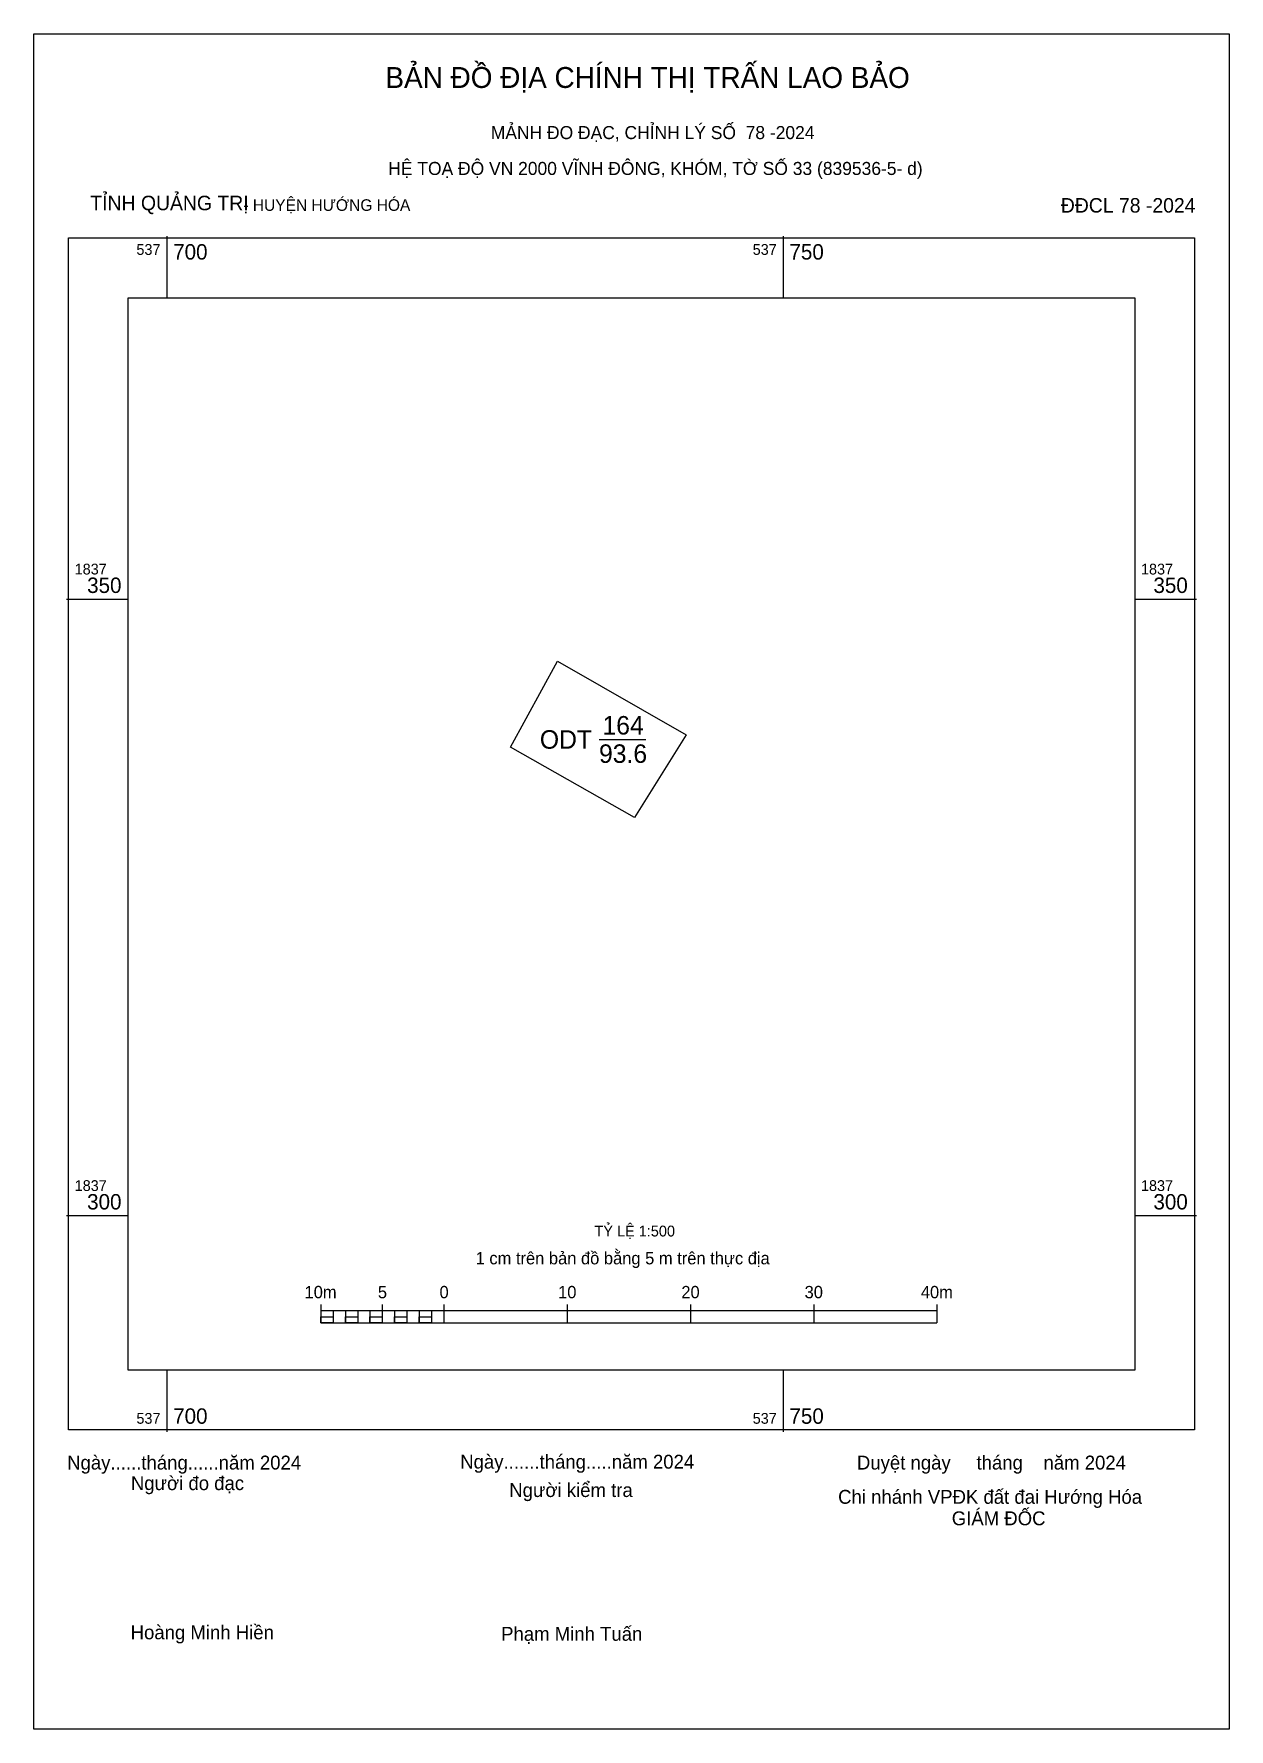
# Model space of a CAD drawing. Extents: x 537689 to 537786, y 1837258 to 1837396.
import ezdxf

# ---------------------------------------------------------------- set-up
doc = ezdxf.new("R2010")
doc.units = 0
for name, color, linetype in [('Level 1', 7, 'Continuous'), ('Level 10', 7, 'Continuous'), ('Level 13', 7, 'Continuous'), ('Level 6', 7, 'Continuous'), ('Level 62', 7, 'Continuous'), ('Level 63', 7, 'Continuous')]:
    doc.layers.add(name, color=color, linetype=linetype)

msp = doc.modelspace()

# ---------------------------------------------------------------- linework, layer by layer
at = {"layer": 'Level 1'}
msp.add_line((537735.05, 1837338.62), (537738.85, 1837338.62), dxfattribs=at)
msp.add_lwpolyline([(537689.2, 1837395.84), (537786.17, 1837395.84), (537786.17, 1837258.36), (537689.2, 1837258.36)], close=True, dxfattribs=at)
at = {"layer": 'Level 10'}
msp.add_lwpolyline([(537731.67, 1837344.97), (537742.12, 1837339), (537737.93, 1837332.28), (537727.86, 1837337.99)], close=True, dxfattribs=at)
at = {"layer": 'Level 62'}
msp.add_lwpolyline([(537696.85, 1837374.45), (537778.52, 1837374.45), (537778.52, 1837287.47), (537696.85, 1837287.47)], close=True, dxfattribs=at)
at = {"layer": 'Level 63'}
for p, q in [((537700, 1837379.45), (537700, 1837374.45)), ((537750, 1837379.45), (537750, 1837374.45)), ((537691.85, 1837350), (537696.85, 1837350)), ((537778.52, 1837350), (537783.52, 1837350)), ((537691.85, 1837300), (537696.85, 1837300)), ((537778.52, 1837300), (537783.52, 1837300)), ((537712.47, 1837292.8), (537712.47, 1837291.3)), ((537712.47, 1837292.3), (537762.47, 1837292.3)), ((537713.47, 1837292.3), (537713.47, 1837291.3)), ((537714.47, 1837292.3), (537714.47, 1837291.3)), ((537715.47, 1837292.3), (537715.47, 1837291.3)), ((537716.47, 1837292.3), (537716.47, 1837291.3)), ((537717.47, 1837292.8), (537717.47, 1837291.3)), ((537717.47, 1837292.3), (537717.47, 1837291.3)), ((537718.47, 1837292.3), (537718.47, 1837291.3)), ((537719.47, 1837292.3), (537719.47, 1837291.3)), ((537720.47, 1837292.3), (537720.47, 1837291.3)), ((537721.47, 1837292.3), (537721.47, 1837291.3)), ((537722.47, 1837292.8), (537722.47, 1837291.3)), ((537722.47, 1837292.3), (537722.47, 1837291.3)), ((537732.47, 1837292.8), (537732.47, 1837291.3)), ((537742.47, 1837292.8), (537742.47, 1837291.3)), ((537752.47, 1837292.8), (537752.47, 1837291.3)), ((537762.47, 1837292.8), (537762.47, 1837291.3)), ((537712.47, 1837291.3), (537762.47, 1837291.3)), ((537700, 1837287.47), (537700, 1837282.47)), ((537750, 1837287.47), (537750, 1837282.47))]:
    msp.add_line(p, q, dxfattribs=at)
for points in [[(537692.01, 1837379.29), (537783.36, 1837379.29), (537783.36, 1837282.62), (537692.01, 1837282.62)], [(537712.47, 1837291.8), (537713.47, 1837291.8), (537713.47, 1837291.3), (537712.47, 1837291.3)], [(537712.47, 1837291.8), (537713.47, 1837291.8), (537713.47, 1837291.3), (537712.47, 1837291.3)], [(537714.47, 1837291.8), (537715.47, 1837291.8), (537715.47, 1837291.3), (537714.47, 1837291.3)], [(537716.47, 1837291.8), (537717.47, 1837291.8), (537717.47, 1837291.3), (537716.47, 1837291.3)], [(537718.47, 1837291.8), (537719.47, 1837291.8), (537719.47, 1837291.3), (537718.47, 1837291.3)], [(537720.47, 1837291.8), (537721.47, 1837291.8), (537721.47, 1837291.3), (537720.47, 1837291.3)]]:
    msp.add_lwpolyline(points, close=True, dxfattribs=at)

# ---------------------------------------------------------------- texts
at = {"layer": 'Level 1'}
for s, height, p in [('BẢN ĐỒ ĐỊA CHÍNH THỊ TRẤN LAO BẢO', 1.694, (537717.72, 1837391.46)), (' MẢNH ĐO ĐẠC, CHỈNH LÝ SỐ  78 -2024', 1.058, (537725.88, 1837387.31)), ('TỈNH QUẢNG TRỊ', 1.176, (537693.78, 1837381.54)), (' - HUYỆN HƯỚNG HÓA', 0.9405, (537705.85, 1837381.49)), (' ĐĐCL 78 -2024', 1.176, (537772.08, 1837381.35)), ('Ngày......tháng......năm 2024', 1.125, (537691.9, 1837279.41)), ('Ngày.......tháng.....năm 2024', 1.125, (537723.79, 1837279.48)), ('  Duyệt ngày     tháng    năm 2024', 1.125, (537755.14, 1837279.41)), ('Người đo đạc', 1.125, (537697.07, 1837277.74)), ('Người kiểm tra', 1.125, (537727.77, 1837277.18)), ('Chi nhánh VPĐK đất đai Hướng Hóa', 1.125, (537754.45, 1837276.63)), ('GIÁM ĐỐC', 1.125, (537763.67, 1837274.89)), ('Hoàng Minh Hiền', 1.125, (537697.05, 1837265.64)), ('Phạm Minh Tuấn', 1.125, (537727.11, 1837265.52))]:
    msp.add_text(s, height=height, dxfattribs=at).set_placement(p)
at = {"layer": 'Level 13'}
for s, p in [('164', (537735.33, 1837339.02)), ('ODT', (537730.25, 1837337.87)), ('93.6', (537735.05, 1837336.72))]:
    msp.add_text(s, height=1.5, dxfattribs=at).set_placement(p)
at = {"layer": 'Level 6'}
for s, height, p in [(' HỆ TOẠ ĐỘ VN 2000 VĨNH ĐÔNG, KHÓM, TỜ SỐ 33 (839536-5- d)', 1.058, (537717.56, 1837384.4)), ('TỶ LỆ 1:500', 0.879, (537734.68, 1837298.31))]:
    msp.add_text(s, height=height, dxfattribs=at).set_placement(p)
at = {"layer": 'Level 63'}
for s, height, p in [('537', 0.875, (537697.52, 1837377.92)), ('700', 1.25, (537700.5, 1837377.54)), ('537', 0.875, (537747.52, 1837377.92)), ('750', 1.25, (537750.5, 1837377.54)), ('1837', 0.875, (537692.51, 1837352)), ('1837', 0.875, (537779.02, 1837352)), ('350', 1.25, (537693.52, 1837350.5)), ('350', 1.25, (537780.03, 1837350.5)), ('1837', 0.875, (537692.51, 1837302)), ('1837', 0.875, (537779.02, 1837302)), ('300', 1.25, (537693.52, 1837300.5)), ('300', 1.25, (537780.03, 1837300.5)), ('1 cm trên bản đồ bằng 5 m trên thực địa', 1, (537725.04, 1837296.05)), ('10m', 1, (537711.16, 1837293.3)), ('5', 1, (537717.11, 1837293.3)), ('0', 1, (537722.11, 1837293.3)), ('10', 1, (537731.73, 1837293.3)), ('20', 1, (537741.73, 1837293.3)), ('30', 1, (537751.73, 1837293.3)), ('40m', 1, (537761.16, 1837293.3)), ('537', 0.875, (537697.52, 1837283.12)), ('700', 1.25, (537700.5, 1837283.12)), ('537', 0.875, (537747.52, 1837283.12)), ('750', 1.25, (537750.5, 1837283.12))]:
    msp.add_text(s, height=height, dxfattribs=at).set_placement(p)

doc.saveas('drawing.dxf')
